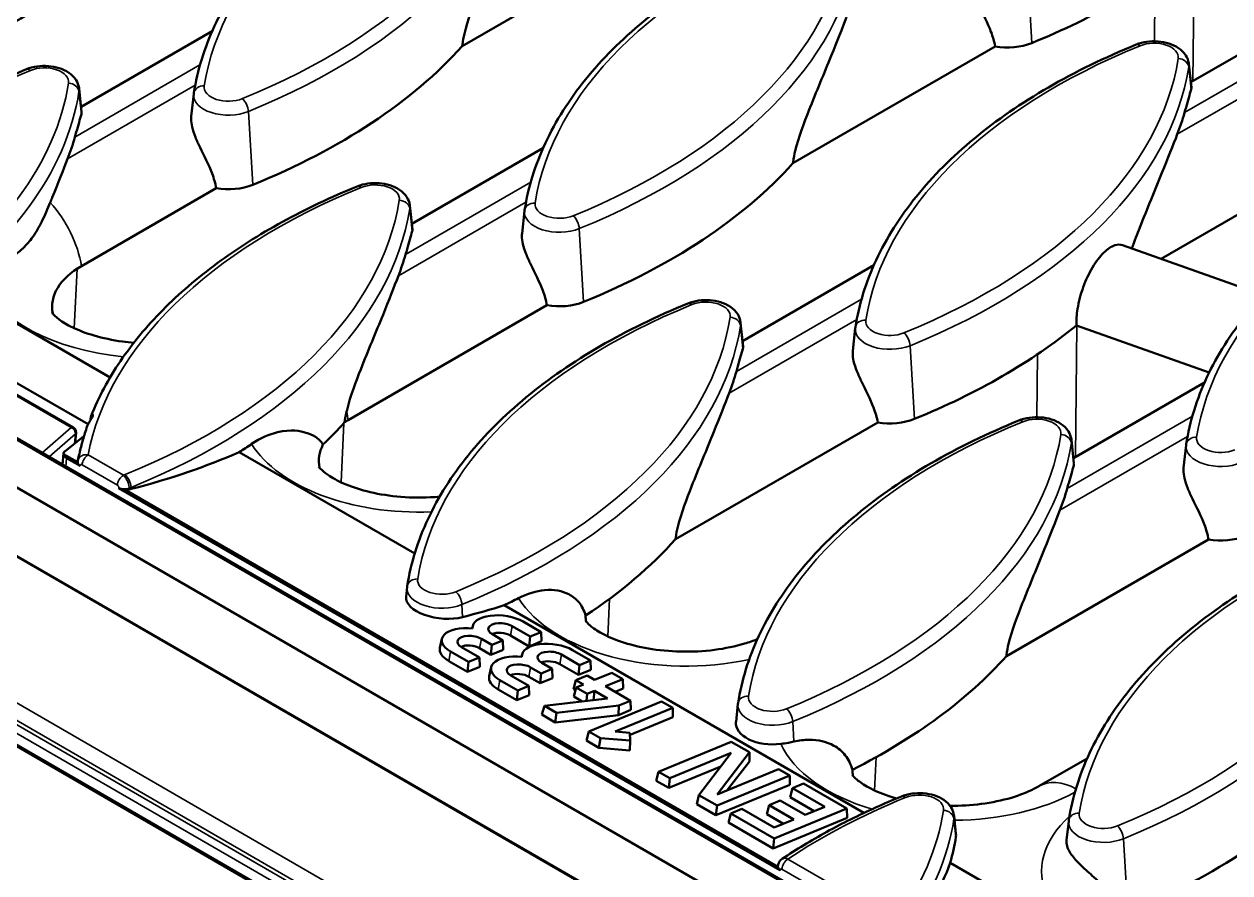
# Model space of a CAD drawing. Header units: millimetres. Extents: x 0 to 4362, y -130 to 2100.
# Drawn here: x 652.7 to 766.9, y 496.2 to 576.5 of the extents above; entities that cross this region are included whole.
import ezdxf

# ---------------------------------------------------------------- set-up
doc = ezdxf.new("R2010")
doc.units = ezdxf.units.MM
doc.header["$LTSCALE"] = 5
doc.layers.add('Sichtbar (ISO)', color=7, linetype='Continuous', lineweight=50)
doc.layers.add('Sichtbar schmal (ISO)', color=7, linetype='Continuous', lineweight=35)

msp = doc.modelspace()

# ---------------------------------------------------------------- linework, layer by layer
at = {"layer": 'Sichtbar (ISO)'}
for p, q in [((818.939, 440.997), (465.386, 645.121)), ((461.246, 642.851), (814.8, 438.727)), ((458.522, 619.93), (812.075, 415.805)), ((694.218, 574.458), (713.358, 585.508)), ((763.194, 571.043), (775.612, 578.212)), ((658.138, 568.71), (670.556, 575.879)), ((725.533, 563.377), (744.672, 574.427)), ((763.007, 572.782), (763.248, 570.531)), ((657.951, 570.449), (658.193, 568.198)), ((668.805, 569.944), (668.575, 567.799)), ((689.452, 557.629), (701.87, 564.798)), ((760.375, 554.333), (775.987, 563.346)), ((658.176, 553.649), (670.931, 561.013)), ((689.266, 559.368), (689.507, 557.117)), ((700.12, 558.863), (699.889, 556.718)), ((770.054, 550.908), (756.728, 555.623)), ((720.767, 546.548), (733.185, 553.717)), ((635.499, 552.13), (658.804, 538.675)), ((657.417, 538.369), (635.393, 551.084)), ((660.886, 543.103), (647.175, 551.019)), ((683.429, 539.069), (702.246, 549.932)), ((720.58, 548.287), (720.822, 546.036)), ((764.941, 543.582), (752.364, 548.033)), ((731.434, 547.782), (731.204, 545.637)), ((752.082, 535.467), (764.5, 542.636)), ((714.421, 527.801), (733.561, 538.851)), ((657.582, 536.881), (657.665, 537.895)), ((658.415, 537.538), (656.61, 536.114)), ((751.895, 537.206), (752.137, 534.955)), ((762.749, 536.701), (762.519, 534.556)), ((656.481, 535.901), (656.396, 534.841)), ((657.822, 535.074), (656.482, 535.847)), ((656.773, 535.475), (658.056, 534.735)), ((689.727, 526.451), (673.107, 536.047)), ((657.823, 535.087), (657.831, 535.16)), ((661.717, 532.621), (724.337, 496.467)), ((724.103, 496.807), (662.305, 532.486)), ((745.736, 516.72), (764.875, 527.77)), ((689.008, 523.287), (688.907, 522.349)), ((732.255, 501.898), (698.209, 521.554)), ((695.215, 519.576), (695.17, 519.367)), ((700.657, 518.585), (698.951, 519.57)), ((699.995, 520.001), (701.701, 519.016)), ((692.299, 518.373), (692.112, 517.519)), ((697.033, 517.791), (696.034, 518.367)), ((697.078, 518.798), (698.077, 518.221)), ((700.557, 517.658), (698.79, 518.679)), ((700.557, 517.658), (700.657, 518.585)), ((701.701, 519.016), (700.657, 518.585)), ((701.724, 518.139), (701.701, 519.016)), ((694.823, 516.179), (693.118, 517.164)), ((694.162, 517.595), (695.868, 516.61)), ((696.934, 516.864), (695.873, 517.476)), ((696.934, 516.864), (697.033, 517.791)), ((698.1, 517.345), (696.934, 516.864)), ((698.077, 518.221), (697.033, 517.791)), ((698.1, 517.345), (698.077, 518.221)), ((701.724, 518.139), (700.557, 517.658)), ((704.662, 517.306), (706.368, 516.321)), ((694.724, 515.252), (692.956, 516.273)), ((694.724, 515.252), (694.823, 516.179)), ((695.868, 516.61), (694.823, 516.179)), ((695.891, 515.734), (695.868, 516.61)), ((699.882, 516.881), (699.837, 516.673)), ((701.745, 516.103), (702.744, 515.527)), ((705.224, 514.964), (703.457, 515.984)), ((705.324, 515.891), (703.618, 516.876)), ((706.368, 516.321), (705.324, 515.891)), ((706.391, 515.445), (706.368, 516.321)), ((695.891, 515.734), (694.724, 515.252)), ((696.966, 515.678), (696.779, 514.825)), ((698.829, 514.901), (700.535, 513.916)), ((701.7, 515.096), (700.701, 515.673)), ((701.601, 514.169), (701.7, 515.096)), ((702.744, 515.527), (701.7, 515.096)), ((702.767, 514.65), (702.744, 515.527)), ((704.993, 514.465), (706.037, 514.896)), ((705.224, 514.964), (705.324, 515.891)), ((706.391, 515.445), (705.224, 514.964)), ((706.037, 514.896), (706.744, 514.488)), ((706.744, 514.488), (708.377, 515.161)), ((708.377, 515.161), (709.432, 514.552)), ((699.49, 513.485), (697.784, 514.47)), ((700.535, 513.916), (699.49, 513.485)), ((700.558, 513.039), (700.535, 513.916)), ((701.601, 514.169), (700.54, 514.781)), ((702.767, 514.65), (701.601, 514.169)), ((704.77, 513.61), (704.993, 514.465)), ((704.777, 512.913), (705, 513.768)), ((705.7, 514.057), (704.993, 514.465)), ((705, 513.768), (705.7, 514.057)), ((706.055, 513.159), (705, 513.768)), ((709.432, 514.552), (707.799, 513.879)), ((707.799, 513.879), (710.156, 512.518)), ((709.455, 513.676), (708.694, 513.362)), ((709.455, 513.676), (709.432, 514.552)), ((699.391, 512.558), (697.623, 513.579)), ((699.391, 512.558), (699.49, 513.485)), ((700.558, 513.039), (699.391, 512.558)), ((702.002, 512.035), (707.988, 512.736)), ((704.934, 513.515), (704.77, 513.61)), ((705.573, 512.453), (704.777, 512.913)), ((705.984, 512.501), (706.055, 513.159)), ((706.755, 513.448), (706.055, 513.159)), ((706.662, 512.581), (706.755, 513.448)), ((707.988, 512.736), (706.755, 513.448)), ((701.748, 511.197), (702.002, 512.035)), ((703.147, 511.374), (702.002, 512.035)), ((709.063, 512.067), (703.147, 511.374)), ((706.214, 509.603), (713.091, 512.44)), ((714.146, 511.831), (708.709, 509.588)), ((709.012, 511.16), (709.063, 512.067)), ((710.179, 511.641), (709.012, 511.16)), ((710.156, 512.518), (709.063, 512.067)), ((710.179, 511.641), (710.156, 512.518)), ((713.091, 512.44), (714.146, 511.831)), ((714.169, 510.954), (714.146, 511.831)), ((720.323, 512.206), (720.141, 510.509)), ((703.027, 510.459), (701.748, 511.197)), ((703.027, 510.459), (703.147, 511.374)), ((709.012, 511.16), (703.027, 510.459)), ((714.169, 510.954), (710.108, 509.279)), ((705.991, 508.748), (706.214, 509.603)), ((707.305, 508.973), (706.214, 509.603)), ((708.709, 509.588), (710.106, 509.47)), ((710.106, 509.47), (710.113, 508.735)), ((707.169, 508.067), (705.991, 508.748)), ((707.169, 508.067), (707.305, 508.973)), ((710.101, 507.818), (707.169, 508.067)), ((710.113, 508.735), (707.305, 508.973)), ((710.101, 507.818), (710.113, 508.735)), ((712.813, 505.793), (719.691, 508.629)), ((719.691, 508.629), (721.405, 507.639)), ((719.681, 507.581), (713.868, 505.184)), ((716.632, 503.588), (719.681, 507.581)), ((721.405, 507.639), (718.357, 503.647)), ((721.406, 506.776), (721.405, 507.639)), ((748.818, 504.422), (753.388, 507.06)), ((712.59, 504.937), (712.813, 505.793)), ((713.868, 505.184), (712.813, 505.793)), ((718.694, 506.288), (713.769, 504.257)), ((718.357, 503.647), (724.169, 506.044)), ((721.406, 506.776), (719.32, 504.044)), ((724.169, 506.044), (725.224, 505.435)), ((713.769, 504.257), (712.59, 504.937)), ((713.769, 504.257), (713.868, 505.184)), ((725.247, 504.558), (718.247, 501.671)), ((725.224, 505.435), (718.347, 502.598)), ((725.247, 504.558), (725.224, 505.435)), ((725.482, 504.252), (726.526, 504.683)), ((726.526, 504.683), (730.645, 502.305)), ((716.432, 502.719), (716.632, 503.588)), ((718.347, 502.598), (716.632, 503.588)), ((725.259, 503.397), (725.482, 504.252)), ((727.552, 502.073), (725.259, 503.397)), ((728.546, 502.483), (725.482, 504.252)), ((718.247, 501.671), (716.432, 502.719)), ((718.247, 501.671), (718.347, 502.598)), ((719.649, 501.847), (720.693, 502.277)), ((720.693, 502.277), (723.757, 500.508)), ((723.049, 501.786), (723.273, 502.641)), ((723.273, 502.641), (724.317, 503.072)), ((725.63, 501.28), (723.273, 502.641)), ((730.645, 502.305), (723.768, 499.469)), ((724.317, 503.072), (726.674, 501.711)), ((726.674, 501.711), (728.546, 502.483)), ((730.668, 501.428), (730.645, 502.305)), ((719.426, 500.991), (719.649, 501.847)), ((723.768, 499.469), (719.649, 501.847)), ((724.635, 500.87), (723.049, 501.786)), ((730.668, 501.428), (723.668, 498.542)), ((723.757, 500.508), (725.63, 501.28)), ((740.783, 501.63), (740.966, 499.933)), ((751.638, 501.125), (751.443, 499.316)), ((723.668, 498.542), (719.426, 500.991)), ((723.668, 498.542), (723.768, 499.469)), ((724.104, 496.823), (724.113, 496.902)), ((757.314, 487.43), (740.428, 497.179))]:
    msp.add_line(p, q, dxfattribs=at)
msp.add_arc((657.167, 537.936), 0.5, 355.30307, 60, dxfattribs=at)
for centre, major_axis, ratio, start_param, end_param in [((606.452, 602.413), (-63.568, 0), 0.5773503, 2.1848933, 2.6638716), ((711.508, 604.746), (-63.568, 0), 0.5773503, 2.1848933, 2.5278613), ((637.767, 591.332), (-63.568, 0), 0.5773503, 2.1848933, 2.6638716), ((745.832, 576.637), (-4, 0), 0.5773503, 1.2765781, 2.1848933), ((700.396, 574.069), (63.043, 0), 0.5773503, 6.0631154, 6.1203042), ((595.34, 571.736), (63.043, 0), 0.5773503, 6.0631154, 6.1203042), ((669.081, 580.251), (-63.568, 0), 0.5773503, 2.1848933, 2.6638716), ((672.091, 563.224), (-4, 0), 0.5773503, 1.2765781, 2.1848933), ((664.893, 549.771), (-9.5, 0), 0.5773503, 5.4977871, 6.3961094), ((626.655, 560.655), (63.043, 0), 0.5773503, 6.0631154, 6.1203042), ((703.406, 552.143), (-4, 0), 0.5773503, 1.2765781, 2.1848933), ((700.396, 569.17), (-63.568, 0), 0.5773503, 2.1848933, 2.5278613), ((657.97, 549.574), (63.043, 0), 0.5773503, 6.0631154, 6.1203042), ((626.655, 555.756), (-63.568, 0), 0.5773503, 2.5974605, 2.6631925), ((690.147, 535.19), (9.5, 0), 0.5773503, 2.3561945, 2.4086355), ((734.721, 541.062), (-4, 0), 0.5773503, 1.2765781, 2.1848933), ((626.655, 560.655), (-63.043, 0), 0.5773503, 2.3991649, 2.4272376), ((690.147, 535.19), (-9.5, 0), 0.5773503, 5.9936101, 6.3961094), ((657.476, 535.796), (-0.994, 0.113), 0.4918429, 5.8228031, 6.4074816), ((657.483, 535.883), (-1.002, 0), 0.5761372, 0.0615695, 0.7837856), ((627.212, 561.2), (62.927, -6.85), 0.4904698, 5.3674877, 5.5815714), ((658.763, 535.058), (-0.908, 0.239), 0.9943353, 0.0659704, 0.1505283), ((661.009, 534.059), (-3.31, 0.36), 0.4904698, 2.1587136, 2.225895), ((689.285, 538.493), (63.043, 0), 0.5773503, 6.0631154, 6.1203042), ((657.97, 544.675), (-63.568, 0), 0.5773503, 2.4249483, 2.6638716), ((766.035, 529.981), (-4, 0), 0.5773503, 1.2765781, 2.1848933), ((692.324, 521.979), (-3.417, 0.372), 0.4904698, 0.0007302, 2.225895), ((657.97, 549.574), (-63.043, 0), 0.5773503, 2.263056, 2.2909833), ((658.528, 549.12), (63.034, -6.862), 0.4904698, 5.3674877, 5.4455157), ((698.015, 519.184), (-2.811, 0.325), 0.4898979, 3.9885497, 6.3870414), ((715.401, 520.61), (-9.5, 0), 0.5773503, 0.0077871, 0.1129241), ((695.098, 517.981), (-2.811, 0.325), 0.4898979, 4.7316507, 7.1301424), ((698.015, 519.184), (-1.329, 0.153), 0.4898979, 3.9885497, 7.1301424), ((695.098, 517.981), (-1.329, 0.153), 0.4898979, 3.9885497, 7.1301424), ((697.915, 518.318), (-1.242, 0.143), 0.4898979, 3.9885497, 5.5611409), ((694.998, 517.115), (-2.897, 0.335), 0.4898979, 6.2340011, 7.1301424), ((694.998, 517.115), (-1.242, 0.143), 0.4898979, 3.9885497, 5.5611409), ((702.682, 516.489), (-2.811, 0.325), 0.4898979, 3.9885497, 6.3870414), ((702.682, 516.489), (-1.329, 0.153), 0.4898979, 3.9885497, 7.1301424), ((699.765, 515.287), (-2.811, 0.325), 0.4898979, 4.7316507, 7.1301424), ((699.765, 515.287), (-1.329, 0.153), 0.4898979, 3.9885497, 7.1301424), ((702.582, 515.623), (-1.242, 0.143), 0.4898979, 3.9885497, 5.5611409), ((689.285, 533.594), (-63.568, 0), 0.5773503, 2.2898474, 2.6638716), ((699.665, 514.421), (-2.897, 0.335), 0.4898979, 6.2340011, 7.1301424), ((699.665, 514.421), (-1.242, 0.143), 0.4898979, 3.9885497, 5.5611409), ((723.609, 510.385), (-3.475, 0), 0.5773503, 6.221282, 8.0755879), ((740.655, 506.03), (-9.5, 0), 0.5773503, 0.0093114, 0.1129241), ((720.599, 522.513), (-63.568, 0), 0.5773503, 2.1848933, 2.6638716), ((678.173, 502.917), (63.043, 0), 0.5773503, 6.1248903, 6.1926871), ((737.497, 499.809), (3.475, 0), 0.5773503, 6.1926871, 6.3450887), ((678.726, 507.46), (62.499, -6.804), 0.4904698, 5.9283179, 6.1680368)]:
    msp.add_ellipse(centre, major_axis=major_axis, ratio=ratio, start_param=start_param, end_param=end_param, dxfattribs=at)
for points, knots in [([(668.816, 570.031), (669.155, 572.182), (669.816, 574.311), (671.753, 578.453), (673.029, 580.466), (676.145, 584.318), (677.986, 586.158), (682.173, 589.615), (684.52, 591.233), (689.649, 594.206), (692.432, 595.561), (695.391, 596.765)], [5.58828531, 5.58828531, 5.58828531, 5.58828531, 5.76152555, 5.76152555, 5.9347658, 5.9347658, 6.10800604, 6.10800604, 6.28124629, 6.28124629, 6.45448653, 6.45448653, 6.45448653, 6.45448653]), ([(699.29, 588.285), (698.886, 587.244), (698.393, 585.988), (697.18, 582.998), (696.431, 581.227), (695.287, 578.325), (694.745, 576.926), (694.349, 575.299), (694.276, 574.94), (694.228, 574.548), (694.223, 574.503), (694.218, 574.458)], [5.0571531, 5.0571531, 5.0571531, 5.0571531, 5.5983494, 5.5983494, 6.239433, 6.239433, 6.6427143, 6.6427143, 6.7428645, 6.7428645, 6.7559465, 6.7559465, 6.7559465, 6.7559465]), ([(700.131, 558.95), (700.469, 561.101), (701.131, 563.23), (703.068, 567.372), (704.343, 569.385), (707.46, 573.237), (709.301, 575.077), (713.488, 578.534), (715.835, 580.152), (720.964, 583.125), (723.746, 584.48), (726.706, 585.684)], [5.58828531, 5.58828531, 5.58828531, 5.58828531, 5.76152555, 5.76152555, 5.9347658, 5.9347658, 6.10800604, 6.10800604, 6.28124629, 6.28124629, 6.45448653, 6.45448653, 6.45448653, 6.45448653]), ([(744.672, 574.427), (744.595, 574.886), (744.458, 575.355), (743.967, 576.653), (743.527, 577.486), (742.992, 578.596), (742.835, 578.934), (742.568, 579.601), (742.459, 579.931), (742.333, 580.484), (742.297, 580.757), (742.305, 581.081), (742.309, 581.148), (742.316, 581.213)], [2.82851537, 2.82851537, 2.82851537, 2.82851537, 2.9796104, 2.9796104, 3.24690309, 3.24690309, 3.34987153, 3.34987153, 3.45283997, 3.45283997, 3.54324006, 3.54324006, 3.56691242, 3.56691242, 3.56691242, 3.56691242]), ([(730.604, 577.204), (730.201, 576.163), (729.708, 574.907), (728.495, 571.917), (727.746, 570.146), (726.601, 567.244), (726.059, 565.845), (725.664, 564.218), (725.591, 563.859), (725.542, 563.467), (725.537, 563.422), (725.533, 563.377)], [5.0571531, 5.0571531, 5.0571531, 5.0571531, 5.5983494, 5.5983494, 6.239433, 6.239433, 6.6427143, 6.6427143, 6.7428645, 6.7428645, 6.7559465, 6.7559465, 6.7559465, 6.7559465]), ([(731.446, 547.869), (731.784, 550.02), (732.445, 552.149), (734.383, 556.291), (735.658, 558.304), (738.774, 562.156), (740.615, 563.996), (744.803, 567.453), (747.15, 569.071), (752.279, 572.044), (755.061, 573.399), (758.02, 574.603)], [5.58828531, 5.58828531, 5.58828531, 5.58828531, 5.76152555, 5.76152555, 5.9347658, 5.9347658, 6.10800604, 6.10800604, 6.28124629, 6.28124629, 6.45448653, 6.45448653, 6.45448653, 6.45448653]), ([(758.02, 574.603), (758.34, 574.733), (758.681, 574.821), (759.381, 574.92), (759.738, 574.932), (760.44, 574.879), (760.786, 574.816), (761.445, 574.61), (761.759, 574.466), (762.307, 574.091), (762.547, 573.863), (762.863, 573.358), (762.963, 573.106), (763.002, 572.82), (763.005, 572.801), (763.007, 572.782)], [0.1713012, 0.1713012, 0.1713012, 0.1713012, 0.5447081, 0.5447081, 0.9139605, 0.9139605, 1.2818418, 1.2818418, 1.6552499, 1.6552499, 2.0093361, 2.0093361, 2.2758247, 2.2758247, 2.2942911, 2.2942911, 2.2942911, 2.2942911]), ([(630.987, 556.356), (631.906, 557.642), (632.948, 558.894), (635.263, 561.315), (636.537, 562.485), (639.298, 564.73), (640.785, 565.805), (643.955, 567.848), (645.638, 568.816), (649.177, 570.634), (651.033, 571.484), (652.965, 572.27)], [5.88909107, 5.88909107, 5.88909107, 5.88909107, 6.00217016, 6.00217016, 6.11524925, 6.11524925, 6.22832834, 6.22832834, 6.34140744, 6.34140744, 6.45448653, 6.45448653, 6.45448653, 6.45448653]), ([(652.965, 572.27), (653.284, 572.4), (653.626, 572.488), (654.325, 572.588), (654.682, 572.599), (655.384, 572.547), (655.73, 572.483), (656.389, 572.277), (656.703, 572.134), (657.251, 571.758), (657.492, 571.53), (657.808, 571.025), (657.907, 570.773), (657.947, 570.487), (657.949, 570.468), (657.951, 570.449)], [0.1713012, 0.1713012, 0.1713012, 0.1713012, 0.5447081, 0.5447081, 0.9139605, 0.9139605, 1.2818418, 1.2818418, 1.6552499, 1.6552499, 2.0093361, 2.0093361, 2.2758247, 2.2758247, 2.2942911, 2.2942911, 2.2942911, 2.2942911]), ([(668.805, 569.944), (668.806, 569.95), (668.806, 569.956), (668.808, 569.967), (668.808, 569.973), (668.81, 569.985), (668.811, 569.99), (668.812, 570.002), (668.813, 570.008), (668.815, 570.019), (668.816, 570.025), (668.816, 570.031)], [5.559690499, 5.559690499, 5.559690499, 5.559690499, 5.565409461, 5.565409461, 5.571128423, 5.571128423, 5.576847385, 5.576847385, 5.582566347, 5.582566347, 5.588285309, 5.588285309, 5.588285309, 5.588285309]), ([(763.227, 570.348), (763.09, 569.89), (762.925, 569.296), (762.701, 568.504), (762.654, 568.338), (762.605, 568.166)], [1.09829535, 1.09829535, 1.09829535, 1.09829535, 1.45268918, 1.45268918, 1.54121651, 1.54121651, 1.54121651, 1.54121651]), ([(763.248, 570.531), (763.25, 570.512), (763.251, 570.492), (763.248, 570.432), (763.24, 570.391), (763.227, 570.348)], [3.52470314, 3.52470314, 3.52470314, 3.52470314, 3.543240058, 3.543240058, 3.576592277, 3.576592277, 3.576592277, 3.576592277]), ([(658.171, 568.015), (658.034, 567.558), (657.869, 566.963), (657.645, 566.171), (657.598, 566.006), (657.549, 565.833)], [1.09829535, 1.09829535, 1.09829535, 1.09829535, 1.45268918, 1.45268918, 1.54121651, 1.54121651, 1.54121651, 1.54121651]), ([(658.192, 568.198), (658.195, 568.179), (658.195, 568.159), (658.192, 568.099), (658.184, 568.058), (658.171, 568.015)], [3.52470314, 3.52470314, 3.52470314, 3.52470314, 3.543240058, 3.543240058, 3.576592277, 3.576592277, 3.576592277, 3.576592277]), ([(670.931, 561.013), (670.854, 561.473), (670.717, 561.941), (670.226, 563.239), (669.786, 564.072), (669.251, 565.183), (669.094, 565.521), (668.827, 566.187), (668.718, 566.517), (668.592, 567.07), (668.556, 567.343), (668.563, 567.668), (668.568, 567.734), (668.575, 567.799)], [2.82851537, 2.82851537, 2.82851537, 2.82851537, 2.9796104, 2.9796104, 3.24690309, 3.24690309, 3.34987153, 3.34987153, 3.45283997, 3.45283997, 3.54324006, 3.54324006, 3.56691242, 3.56691242, 3.56691242, 3.56691242]), ([(761.919, 566.123), (761.516, 565.082), (761.022, 563.826), (759.809, 560.835), (759.061, 559.065), (758.122, 556.686), (757.861, 556.008), (757.618, 555.308)], [5.0571531, 5.0571531, 5.0571531, 5.0571531, 5.5983494, 5.5983494, 6.239433, 6.239433, 6.4545461, 6.4545461, 6.4545461, 6.4545461]), ([(656.863, 563.79), (656.46, 562.749), (655.967, 561.493), (655.351, 559.975), (655.29, 559.824), (655.228, 559.673)], [5.05715306, 5.05715306, 5.05715306, 5.05715306, 5.59834942, 5.59834942, 5.65736038, 5.65736038, 5.65736038, 5.65736038]), ([(762.761, 536.788), (763.099, 538.939), (763.76, 541.068), (765.697, 545.21), (766.973, 547.223), (770.089, 551.075), (771.93, 552.914), (776.118, 556.372), (778.464, 557.99), (783.593, 560.963), (786.376, 562.318), (789.335, 563.522)], [5.58828531, 5.58828531, 5.58828531, 5.58828531, 5.76152555, 5.76152555, 5.9347658, 5.9347658, 6.10800604, 6.10800604, 6.28124629, 6.28124629, 6.45448653, 6.45448653, 6.45448653, 6.45448653]), ([(659.095, 539.474), (659.8, 541.238), (660.727, 542.967), (662.994, 546.314), (664.335, 547.934), (667.4, 551.033), (669.123, 552.513), (672.914, 555.305), (674.982, 556.618), (679.417, 559.053), (681.786, 560.174), (684.279, 561.189)], [5.7245762, 5.7245762, 5.7245762, 5.7245762, 5.87055827, 5.87055827, 6.01654033, 6.01654033, 6.1625224, 6.1625224, 6.30850446, 6.30850446, 6.45448653, 6.45448653, 6.45448653, 6.45448653]), ([(684.279, 561.189), (684.598, 561.319), (684.94, 561.407), (685.639, 561.507), (685.996, 561.518), (686.699, 561.465), (687.044, 561.402), (687.704, 561.196), (688.018, 561.053), (688.566, 560.677), (688.806, 560.449), (689.122, 559.944), (689.221, 559.692), (689.261, 559.406), (689.264, 559.387), (689.266, 559.368)], [0.1713012, 0.1713012, 0.1713012, 0.1713012, 0.5447081, 0.5447081, 0.9139605, 0.9139605, 1.2818418, 1.2818418, 1.6552499, 1.6552499, 2.0093361, 2.0093361, 2.2758247, 2.2758247, 2.2942911, 2.2942911, 2.2942911, 2.2942911]), ([(655.228, 559.673), (654.977, 559.058), (654.714, 558.446), (654.161, 557.336), (653.883, 556.85), (653.278, 555.991), (652.978, 555.649), (652.192, 554.907), (651.707, 554.564), (650.168, 553.516), (649.366, 552.958), (648.578, 552.241)], [-1.1602232, -1.1602232, -1.1602232, -1.1602232, -0.9844559, -0.9844559, -0.8195174, -0.8195174, -0.6621821, -0.6621821, -0.4412502, -0.4412502, 0, 0, 0, 0]), ([(700.12, 558.863), (700.12, 558.869), (700.121, 558.875), (700.122, 558.886), (700.123, 558.892), (700.125, 558.904), (700.125, 558.909), (700.127, 558.921), (700.128, 558.927), (700.129, 558.938), (700.13, 558.944), (700.131, 558.95)], [5.559690499, 5.559690499, 5.559690499, 5.559690499, 5.565409461, 5.565409461, 5.571128423, 5.571128423, 5.576847385, 5.576847385, 5.582566347, 5.582566347, 5.588285309, 5.588285309, 5.588285309, 5.588285309]), ([(689.507, 557.117), (689.509, 557.098), (689.51, 557.078), (689.507, 557.018), (689.499, 556.977), (689.486, 556.934)], [3.52470314, 3.52470314, 3.52470314, 3.52470314, 3.543240058, 3.543240058, 3.576592277, 3.576592277, 3.576592277, 3.576592277]), ([(689.486, 556.934), (689.349, 556.476), (689.184, 555.882), (688.96, 555.09), (688.913, 554.925), (688.864, 554.752)], [1.09829535, 1.09829535, 1.09829535, 1.09829535, 1.45268918, 1.45268918, 1.54121651, 1.54121651, 1.54121651, 1.54121651]), ([(702.246, 549.932), (702.168, 550.391), (702.031, 550.86), (701.541, 552.158), (701.101, 552.991), (700.566, 554.102), (700.409, 554.44), (700.141, 555.106), (700.032, 555.436), (699.907, 555.989), (699.871, 556.262), (699.878, 556.587), (699.882, 556.653), (699.889, 556.718)], [2.82851537, 2.82851537, 2.82851537, 2.82851537, 2.9796104, 2.9796104, 3.24690309, 3.24690309, 3.34987153, 3.34987153, 3.45283997, 3.45283997, 3.54324006, 3.54324006, 3.56691242, 3.56691242, 3.56691242, 3.56691242]), ([(752.364, 548.033), (752.352, 548.514), (752.388, 549.048), (752.585, 550.293), (752.779, 551.013), (753.248, 552.299), (753.554, 552.951), (754.229, 554.081), (754.598, 554.56), (755.29, 555.248), (755.659, 555.503), (756.264, 555.699), (756.511, 555.698), (756.728, 555.622)], [0.0465019, 0.0465019, 0.0465019, 0.0465019, 0.2065634, 0.2065634, 0.4131269, 0.4131269, 0.619287, 0.619287, 0.825447, 0.825447, 1.0316859, 1.0316859, 1.1904579, 1.1904579, 1.1904579, 1.1904579]), ([(688.178, 552.709), (687.775, 551.668), (687.281, 550.412), (686.068, 547.422), (685.32, 545.651), (684.175, 542.749), (683.633, 541.351), (683.301, 539.983), (683.285, 539.918), (683.27, 539.852)], [5.0571531, 5.0571531, 5.0571531, 5.0571531, 5.5983494, 5.5983494, 6.239433, 6.239433, 6.6427143, 6.6427143, 6.6624845, 6.6624845, 6.6624845, 6.6624845]), ([(715.594, 550.108), (715.913, 550.238), (716.255, 550.326), (716.954, 550.426), (717.311, 550.437), (718.014, 550.384), (718.359, 550.321), (719.019, 550.115), (719.332, 549.972), (719.881, 549.596), (720.121, 549.368), (720.437, 548.863), (720.536, 548.611), (720.576, 548.325), (720.578, 548.306), (720.58, 548.287)], [0.1713012, 0.1713012, 0.1713012, 0.1713012, 0.5447081, 0.5447081, 0.9139605, 0.9139605, 1.2818418, 1.2818418, 1.6552499, 1.6552499, 2.0093361, 2.0093361, 2.2758247, 2.2758247, 2.2942911, 2.2942911, 2.2942911, 2.2942911]), ([(655.404, 549.221), (655.404, 549.221), (655.42, 549.194), (655.544, 549.042), (655.738, 548.838), (656.379, 548.363), (656.811, 548.096), (657.915, 547.563), (658.601, 547.297), (660.195, 546.829), (661.116, 546.633), (662.429, 546.457), (662.781, 546.419), (663.136, 546.39)], [1.1175755, 1.1175755, 1.1175755, 1.1175755, 1.2232271, 1.2232271, 1.4469834, 1.4469834, 1.6598101, 1.6598101, 1.8859181, 1.8859181, 2.1283826, 2.1283826, 2.2150396, 2.2150396, 2.2150396, 2.2150396]), ([(689.019, 523.374), (689.358, 525.525), (690.019, 527.654), (691.956, 531.796), (693.232, 533.809), (696.348, 537.661), (698.189, 539.501), (702.376, 542.958), (704.723, 544.576), (709.852, 547.549), (712.635, 548.904), (715.594, 550.108)], [5.58828531, 5.58828531, 5.58828531, 5.58828531, 5.76152555, 5.76152555, 5.9347658, 5.9347658, 6.10800604, 6.10800604, 6.28124629, 6.28124629, 6.45448653, 6.45448653, 6.45448653, 6.45448653]), ([(731.434, 547.782), (731.435, 547.788), (731.436, 547.794), (731.437, 547.805), (731.438, 547.811), (731.439, 547.823), (731.44, 547.828), (731.442, 547.84), (731.442, 547.846), (731.444, 547.857), (731.445, 547.863), (731.446, 547.869)], [5.559690499, 5.559690499, 5.559690499, 5.559690499, 5.565409461, 5.565409461, 5.571128423, 5.571128423, 5.576847385, 5.576847385, 5.582566347, 5.582566347, 5.588285309, 5.588285309, 5.588285309, 5.588285309]), ([(720.801, 545.853), (720.663, 545.395), (720.498, 544.801), (720.274, 544.009), (720.228, 543.844), (720.179, 543.671)], [1.09829535, 1.09829535, 1.09829535, 1.09829535, 1.45268918, 1.45268918, 1.54121651, 1.54121651, 1.54121651, 1.54121651]), ([(720.822, 546.036), (720.824, 546.017), (720.825, 545.997), (720.821, 545.937), (720.814, 545.896), (720.801, 545.853)], [3.52470314, 3.52470314, 3.52470314, 3.52470314, 3.543240058, 3.543240058, 3.576592277, 3.576592277, 3.576592277, 3.576592277]), ([(733.561, 538.851), (733.483, 539.31), (733.346, 539.779), (732.855, 541.077), (732.416, 541.91), (731.881, 543.021), (731.724, 543.359), (731.456, 544.025), (731.347, 544.355), (731.221, 544.908), (731.186, 545.181), (731.193, 545.506), (731.197, 545.572), (731.204, 545.637)], [2.82851537, 2.82851537, 2.82851537, 2.82851537, 2.9796104, 2.9796104, 3.24690309, 3.24690309, 3.34987153, 3.34987153, 3.45283997, 3.45283997, 3.54324006, 3.54324006, 3.56691242, 3.56691242, 3.56691242, 3.56691242]), ([(719.493, 541.628), (719.089, 540.587), (718.596, 539.331), (717.383, 536.341), (716.634, 534.57), (715.49, 531.668), (714.948, 530.27), (714.552, 528.642), (714.479, 528.283), (714.431, 527.891), (714.426, 527.846), (714.421, 527.801)], [5.0571531, 5.0571531, 5.0571531, 5.0571531, 5.5983494, 5.5983494, 6.239433, 6.239433, 6.6427143, 6.6427143, 6.7428645, 6.7428645, 6.7559465, 6.7559465, 6.7559465, 6.7559465]), ([(659.13, 539.227), (659.054, 539.116), (658.981, 539.001), (658.845, 538.764), (658.772, 538.62), (658.725, 538.486)], [1.437288889, 1.437288889, 1.437288889, 1.437288889, 1.482456262, 1.482456262, 1.524720329, 1.524720329, 1.524720329, 1.524720329]), ([(659.13, 539.227), (659.172, 539.288), (659.206, 539.345), (659.254, 539.45), (659.266, 539.497), (659.265, 539.567), (659.253, 539.59), (659.215, 539.607), (659.189, 539.601), (659.135, 539.554), (659.108, 539.512), (659.074, 539.417), (659.064, 539.369), (659.058, 539.317)], [-0.15784707, -0.15784707, -0.15784707, -0.15784707, -0.13228046, -0.13228046, -0.10522407, -0.10522407, -0.0800695, -0.0800695, -0.05484178, -0.05484178, -0.0283495, -0.0283495, -0.00874675, -0.00874675, -0.00874675, -0.00874675]), ([(720.334, 512.293), (720.672, 514.444), (721.334, 516.573), (723.271, 520.715), (724.546, 522.728), (727.663, 526.58), (729.504, 528.42), (733.691, 531.877), (736.038, 533.495), (741.167, 536.468), (743.949, 537.823), (746.909, 539.027)], [5.58828531, 5.58828531, 5.58828531, 5.58828531, 5.76152555, 5.76152555, 5.9347658, 5.9347658, 6.10800604, 6.10800604, 6.28124629, 6.28124629, 6.45448653, 6.45448653, 6.45448653, 6.45448653]), ([(746.909, 539.027), (747.228, 539.157), (747.57, 539.245), (748.269, 539.344), (748.626, 539.356), (749.328, 539.303), (749.674, 539.24), (750.333, 539.034), (750.647, 538.891), (751.195, 538.515), (751.436, 538.287), (751.752, 537.782), (751.851, 537.53), (751.891, 537.244), (751.893, 537.225), (751.895, 537.206)], [0.1713012, 0.1713012, 0.1713012, 0.1713012, 0.5447081, 0.5447081, 0.9139605, 0.9139605, 1.2818418, 1.2818418, 1.6552499, 1.6552499, 2.0093361, 2.0093361, 2.2758247, 2.2758247, 2.2942911, 2.2942911, 2.2942911, 2.2942911]), ([(657.842, 535.238), (657.885, 535.456), (657.93, 535.674), (658.028, 536.109), (658.08, 536.327), (658.192, 536.76), (658.25, 536.977), (658.375, 537.41), (658.44, 537.625), (658.577, 538.056), (658.649, 538.271), (658.725, 538.486)], [5.609330816, 5.609330816, 5.609330816, 5.609330816, 5.626950587, 5.626950587, 5.644570358, 5.644570358, 5.662190128, 5.662190128, 5.679809899, 5.679809899, 5.69742967, 5.69742967, 5.69742967, 5.69742967]), ([(681.043, 536.757), (680.87, 537.083), (680.592, 537.312), (680.054, 537.649), (679.745, 537.782), (678.94, 538.029), (678.009, 538.227), (675.964, 537.735), (675.137, 537.376), (674.285, 536.809)], [-1.8212433, -1.8212433, -1.8212433, -1.8212433, -1.4295642, -1.4295642, -1.02674, -1.02674, -0.3899721, -0.3899721, 0, 0, 0, 0]), ([(762.749, 536.701), (762.75, 536.707), (762.75, 536.713), (762.752, 536.724), (762.753, 536.73), (762.754, 536.742), (762.755, 536.747), (762.756, 536.759), (762.757, 536.765), (762.759, 536.776), (762.76, 536.782), (762.761, 536.788)], [5.559690499, 5.559690499, 5.559690499, 5.559690499, 5.565409461, 5.565409461, 5.571128423, 5.571128423, 5.576847385, 5.576847385, 5.582566347, 5.582566347, 5.588285309, 5.588285309, 5.588285309, 5.588285309]), ([(658.056, 534.735), (657.982, 534.777), (657.923, 534.828), (657.857, 534.919), (657.839, 534.957), (657.823, 535.022), (657.821, 535.048), (657.822, 535.074)], [0, 0, 0, 0, 0.031340685, 0.031340685, 0.051598297, 0.051598297, 0.065192147, 0.065192147, 0.065192147, 0.065192147]), ([(680.658, 534.64), (680.658, 534.64), (680.696, 534.578), (680.93, 534.326), (681.178, 534.102), (681.918, 533.605), (682.406, 533.333), (683.624, 532.802), (684.367, 532.546), (686.063, 532.113), (687.027, 531.942), (689.068, 531.739), (690.148, 531.712), (691.503, 531.779), (691.796, 531.799), (692.086, 531.826)], [1.1175755, 1.1175755, 1.1175755, 1.1175755, 1.2786106, 1.2786106, 1.494872, 1.494872, 1.7097845, 1.7097845, 1.9397165, 1.9397165, 2.185422, 2.185422, 2.4411578, 2.4411578, 2.5121624, 2.5121624, 2.5121624, 2.5121624]), ([(752.116, 534.772), (751.978, 534.314), (751.813, 533.72), (751.589, 532.928), (751.542, 532.763), (751.493, 532.59)], [1.09829535, 1.09829535, 1.09829535, 1.09829535, 1.45268918, 1.45268918, 1.54121651, 1.54121651, 1.54121651, 1.54121651]), ([(752.137, 534.955), (752.139, 534.936), (752.139, 534.916), (752.136, 534.856), (752.128, 534.815), (752.116, 534.772)], [3.52470314, 3.52470314, 3.52470314, 3.52470314, 3.543240058, 3.543240058, 3.576592277, 3.576592277, 3.576592277, 3.576592277]), ([(764.875, 527.77), (764.798, 528.229), (764.661, 528.698), (764.17, 529.996), (763.731, 530.829), (763.195, 531.939), (763.038, 532.278), (762.771, 532.944), (762.662, 533.274), (762.536, 533.827), (762.5, 534.1), (762.508, 534.425), (762.512, 534.491), (762.519, 534.556)], [2.82851537, 2.82851537, 2.82851537, 2.82851537, 2.9796104, 2.9796104, 3.24690309, 3.24690309, 3.34987153, 3.34987153, 3.45283997, 3.45283997, 3.54324006, 3.54324006, 3.56691242, 3.56691242, 3.56691242, 3.56691242]), ([(662.305, 532.486), (662.236, 532.485), (662.167, 532.489), (662.027, 532.508), (661.958, 532.523), (661.829, 532.565), (661.769, 532.591), (661.717, 532.621)], [0.041508097, 0.041508097, 0.041508097, 0.041508097, 0.062275336, 0.062275336, 0.084479847, 0.084479847, 0.106713337, 0.106713337, 0.106713337, 0.106713337]), ([(662.698, 532.508), (662.608, 532.489), (662.508, 532.48), (662.372, 532.482), (662.338, 532.483), (662.305, 532.486)], [0, 0, 0, 0, 0.03158766, 0.03158766, 0.041711444, 0.041711444, 0.041711444, 0.041711444]), ([(750.807, 530.547), (750.404, 529.506), (749.911, 528.25), (748.698, 525.26), (747.949, 523.489), (746.804, 520.587), (746.263, 519.189), (745.867, 517.561), (745.794, 517.202), (745.746, 516.81), (745.74, 516.765), (745.736, 516.72)], [5.0571531, 5.0571531, 5.0571531, 5.0571531, 5.5983494, 5.5983494, 6.239433, 6.239433, 6.6427143, 6.6427143, 6.7428645, 6.7428645, 6.7559465, 6.7559465, 6.7559465, 6.7559465]), ([(751.649, 501.212), (751.987, 503.363), (752.648, 505.492), (754.586, 509.634), (755.861, 511.647), (758.978, 515.499), (760.818, 517.339), (765.006, 520.796), (767.353, 522.414), (772.482, 525.387), (775.264, 526.742), (778.224, 527.946)], [5.58828531, 5.58828531, 5.58828531, 5.58828531, 5.76152555, 5.76152555, 5.9347658, 5.9347658, 6.10800604, 6.10800604, 6.28124629, 6.28124629, 6.45448653, 6.45448653, 6.45448653, 6.45448653]), ([(689.008, 523.287), (689.009, 523.293), (689.009, 523.299), (689.011, 523.31), (689.011, 523.316), (689.013, 523.328), (689.014, 523.334), (689.015, 523.345), (689.016, 523.351), (689.018, 523.362), (689.019, 523.368), (689.019, 523.374)], [5.559690499, 5.559690499, 5.559690499, 5.559690499, 5.565409461, 5.565409461, 5.571128423, 5.571128423, 5.576847385, 5.576847385, 5.582566347, 5.582566347, 5.588285309, 5.588285309, 5.588285309, 5.588285309]), ([(705.901, 520.567), (705.768, 521.064), (705.552, 521.473), (705.009, 522.139), (704.678, 522.396), (703.689, 522.91), (702.909, 523.058), (701.236, 522.897), (700.4, 522.645), (699.548, 522.214)], [-1.1757899, -1.1757899, -1.1757899, -1.1757899, -0.9527386, -0.9527386, -0.7281448, -0.7281448, -0.3397547, -0.3397547, 0, 0, 0, 0]), ([(705.912, 520.06), (705.912, 520.06), (705.913, 520.057), (705.942, 520.014), (706.072, 519.841), (706.611, 519.393), (706.981, 519.136), (707.961, 518.607), (708.582, 518.335), (710.056, 517.837), (710.922, 517.617), (712.822, 517.288), (713.863, 517.187), (715.987, 517.139), (717.069, 517.196), (719.12, 517.459), (720.089, 517.664), (721.383, 518.046), (721.787, 518.186), (722.159, 518.332)], [1.1175755, 1.1175755, 1.1175755, 1.1175755, 1.1513768, 1.1513768, 1.3931044, 1.3931044, 1.6048075, 1.6048075, 1.8267932, 1.8267932, 2.0653296, 2.0653296, 2.317185, 2.317185, 2.5748604, 2.5748604, 2.8292888, 2.8292888, 2.956188, 2.956188, 2.956188, 2.956188]), ([(720.323, 512.206), (720.323, 512.212), (720.324, 512.218), (720.325, 512.229), (720.326, 512.235), (720.328, 512.247), (720.328, 512.252), (720.33, 512.264), (720.331, 512.27), (720.332, 512.281), (720.333, 512.287), (720.334, 512.293)], [5.559690499, 5.559690499, 5.559690499, 5.559690499, 5.565409461, 5.565409461, 5.571128423, 5.571128423, 5.576847385, 5.576847385, 5.582566347, 5.582566347, 5.588285309, 5.588285309, 5.588285309, 5.588285309]), ([(725.617, 508.641), (725.457, 508.605), (725.286, 508.571), (724.873, 508.498), (724.627, 508.46), (724.373, 508.427)], [-0.13749433, -0.13749433, -0.13749433, -0.13749433, -0.0781715, -0.0781715, 0, 0, 0, 0]), ([(731.155, 505.979), (731.017, 506.51), (730.788, 506.964), (730.19, 507.725), (729.823, 508.029), (728.735, 508.636), (727.929, 508.821), (726.591, 508.81), (726.11, 508.752), (725.617, 508.641)], [-1.08731074, -1.08731074, -1.08731074, -1.08731074, -0.87788924, -0.87788924, -0.66845422, -0.66845422, -0.32485193, -0.32485193, -0.14289778, -0.14289778, -0.14289778, -0.14289778]), ([(731.166, 505.48), (731.166, 505.48), (731.167, 505.477), (731.196, 505.434), (731.325, 505.26), (731.865, 504.812), (732.235, 504.556), (733.215, 504.027), (733.836, 503.755), (734.803, 503.428), (735.072, 503.345), (735.35, 503.268)], [1.11757545, 1.11757545, 1.11757545, 1.11757545, 1.15137676, 1.15137676, 1.39310439, 1.39310439, 1.60480748, 1.60480748, 1.82679322, 1.82679322, 1.9070691, 1.9070691, 1.9070691, 1.9070691]), ([(724.505, 497.55), (725.174, 497.996), (725.86, 498.432), (727.269, 499.283), (727.99, 499.699), (729.467, 500.509), (730.222, 500.903), (731.763, 501.67), (732.549, 502.042), (734.151, 502.764), (734.967, 503.114), (735.797, 503.451)], [6.21159426, 6.21159426, 6.21159426, 6.21159426, 6.26017271, 6.26017271, 6.30875117, 6.30875117, 6.35732962, 6.35732962, 6.40590807, 6.40590807, 6.45448653, 6.45448653, 6.45448653, 6.45448653]), ([(735.797, 503.451), (736.116, 503.581), (736.458, 503.669), (737.157, 503.769), (737.514, 503.78), (738.217, 503.728), (738.562, 503.664), (739.222, 503.458), (739.535, 503.315), (740.084, 502.939), (740.324, 502.711), (740.64, 502.206), (740.739, 501.954), (740.779, 501.668), (740.781, 501.649), (740.783, 501.63)], [0.1713012, 0.1713012, 0.1713012, 0.1713012, 0.5447081, 0.5447081, 0.9139605, 0.9139605, 1.2818418, 1.2818418, 1.6552499, 1.6552499, 2.0093361, 2.0093361, 2.2758247, 2.2758247, 2.2942911, 2.2942911, 2.2942911, 2.2942911]), ([(740.396, 502.579), (741.395, 502.567), (742.397, 502.625), (744.374, 502.879), (745.343, 503.083), (747.028, 503.581), (747.754, 503.871), (748.513, 504.251), (748.672, 504.337), (748.818, 504.422)], [2.33556739, 2.33556739, 2.33556739, 2.33556739, 2.57486042, 2.57486042, 2.82928876, 2.82928876, 3.07157437, 3.07157437, 3.14159265, 3.14159265, 3.14159265, 3.14159265]), ([(751.638, 501.125), (751.638, 501.131), (751.639, 501.137), (751.64, 501.148), (751.641, 501.154), (751.642, 501.166), (751.643, 501.171), (751.645, 501.183), (751.645, 501.189), (751.647, 501.2), (751.648, 501.206), (751.649, 501.212)], [5.559690499, 5.559690499, 5.559690499, 5.559690499, 5.565409461, 5.565409461, 5.571128423, 5.571128423, 5.576847385, 5.576847385, 5.582566347, 5.582566347, 5.588285309, 5.588285309, 5.588285309, 5.588285309]), ([(756.52, 492.287), (756.342, 492.997), (756.009, 493.609), (755.138, 494.765), (754.596, 495.293), (753.617, 496.186), (753.227, 496.526), (752.533, 497.184), (752.226, 497.502), (751.744, 498.141), (751.575, 498.45), (751.44, 498.947), (751.424, 499.134), (751.443, 499.316)], [-1.11699826, -1.11699826, -1.11699826, -1.11699826, -0.91705981, -0.91705981, -0.70556296, -0.70556296, -0.55743003, -0.55743003, -0.41402459, -0.41402459, -0.274509, -0.274509, -0.18628352, -0.18628352, -0.18628352, -0.18628352]), ([(724.337, 496.467), (724.263, 496.51), (724.204, 496.561), (724.124, 496.672), (724.103, 496.731), (724.102, 496.796), (724.102, 496.802), (724.103, 496.807)], [0, 0, 0, 0, 0.031400977, 0.031400977, 0.062636773, 0.062636773, 0.065288298, 0.065288298, 0.065288298, 0.065288298]), ([(724.113, 496.902), (724.118, 496.942), (724.126, 496.983), (724.148, 497.069), (724.162, 497.114), (724.201, 497.205), (724.225, 497.251), (724.285, 497.343), (724.321, 497.389), (724.405, 497.475), (724.453, 497.515), (724.505, 497.55)], [0, 0, 0, 0, 0.002622025, 0.002622025, 0.00524405, 0.00524405, 0.007866075, 0.007866075, 0.0104881, 0.0104881, 0.013110125, 0.013110125, 0.013110125, 0.013110125])]:
    msp.add_open_spline(points, degree=3, knots=knots, dxfattribs=at)
for points in [[(659.058, 539.317), (659.05, 539.238), (659.042, 539.16), (659.034, 539.081)], [(683.27, 539.852), (683.174, 539.425), (683.119, 539.109), (683.087, 538.86)], [(657.822, 535.074), (657.822, 535.078), (657.822, 535.083), (657.823, 535.087)], [(724.103, 496.807), (724.103, 496.812), (724.103, 496.817), (724.104, 496.823)]]:
    msp.add_open_spline(points, degree=3, dxfattribs=at)
at = {"layer": 'Sichtbar schmal (ISO)'}
for p, q in [((465.136, 645.097), (818.689, 440.972)), ((459.832, 637.07), (813.386, 432.945)), ((813.404, 433.085), (459.85, 637.209)), ((459.832, 623.255), (813.386, 419.131)), ((458.418, 621.214), (811.971, 417.09)), ((812.325, 417.702), (458.772, 621.826)), ((459.125, 622.031), (812.679, 417.906)), ((811.971, 416.034), (458.418, 620.158)), ((763.39, 571.156), (763.516, 583.594)), ((748.137, 574.75), (747.729, 581.687)), ((759.807, 580.884), (759.747, 574.919)), ((762.605, 568.166), (774.453, 575.007)), ((774, 573.098), (761.919, 566.123)), ((657.549, 565.833), (669.397, 572.674)), ((763.227, 570.348), (763, 572.493)), ((668.945, 570.765), (656.863, 563.79)), ((658.171, 568.015), (657.944, 570.16)), ((674.396, 561.336), (673.988, 568.273)), ((688.864, 554.752), (700.712, 561.593)), ((700.259, 559.684), (688.178, 552.709)), ((689.486, 556.934), (689.258, 559.079)), ((705.711, 550.255), (705.303, 557.192)), ((657.763, 553.395), (657.5, 547.765)), ((635.174, 551.076), (657.197, 538.36)), ((720.179, 543.671), (732.026, 550.512)), ((731.574, 548.603), (719.493, 541.628)), ((720.801, 545.853), (720.573, 547.998)), ((752.279, 535.58), (752.404, 548.018)), ((737.026, 539.174), (736.618, 546.111)), ((748.695, 545.308), (748.635, 539.343)), ((764.813, 543.627), (764.839, 543.372)), ((683.015, 538.781), (682.754, 533.184)), ((751.493, 532.59), (763.341, 539.431)), ((657.197, 538.36), (654.461, 535.959)), ((655.118, 535.579), (657.598, 537.756)), ((657.598, 537.756), (657.522, 536.834)), ((762.889, 537.522), (750.807, 530.547)), ((752.116, 534.772), (751.888, 536.917)), ((656.708, 534.661), (656.773, 535.475)), ((662.144, 533.854), (658.808, 535.78)), ((658.056, 534.735), (658.061, 534.783)), ((658.243, 534.835), (661.579, 532.908)), ((662.885, 532.552), (662.877, 532.697)), ((708.174, 522.162), (708.008, 518.604)), ((694.262, 520.423), (694.191, 521.616)), ((698.79, 518.679), (698.951, 519.57)), ((695.873, 517.476), (696.034, 518.367)), ((692.956, 516.273), (693.118, 517.164)), ((703.457, 515.984), (703.618, 516.876)), ((700.54, 514.781), (700.701, 515.673)), ((697.623, 513.579), (697.784, 514.47)), ((725.617, 508.641), (725.506, 510.535)), ((733.409, 507.174), (733.262, 504.024)), ((740.958, 499.627), (740.776, 501.341)), ((757.229, 492.517), (756.821, 499.454)), ((724.49, 496.587), (734.714, 490.684)), ((735.279, 491.629), (725.055, 497.532))]:
    msp.add_line(p, q, dxfattribs=at)
for centre, major_axis, ratio, start_param, end_param in [((731.416, 567.464), (-61.864, 0), 0.5773503, 5.3264859, 6.1926871), ((637.767, 598.68), (61.864, 0), 0.5773503, 5.3264859, 6.1926871), ((637.767, 597.935), (62.861, 0), 0.5773503, 5.3264859, 6.1926871), ((762.73, 556.383), (-61.864, 0), 0.5773503, 5.3264859, 6.1926871), ((669.081, 587.599), (61.864, 0), 0.5773503, 5.3264859, 6.1926871), ((669.081, 586.854), (62.861, 0), 0.5773503, 5.3264859, 6.1926871), ((794.045, 545.302), (-61.864, 0), 0.5773503, 5.3264859, 6.1926871), ((758.397, 573.677), (-0.377, 0.926), 0.4704822, 5.5699441, 6.2831853), ((759.721, 573.41), (2.296, 0), 0.5773503, 6.1926871, 8.4680786), ((700.396, 576.518), (61.864, 0), 0.5773503, 5.3264859, 6.1926871), ((762.008, 572.474), (0.988, -0.155), 0.8131553, 0.2143864, 1.6979163), ((688.989, 542.969), (-61.864, 0), 0.5773503, 5.3264859, 5.8929039), ((653.342, 571.344), (-0.377, 0.926), 0.4704822, 5.5699441, 6.2831853), ((654.665, 571.077), (2.296, 0), 0.5773503, 6.1926871, 8.4680786), ((700.396, 575.773), (62.861, 0), 0.5773503, 5.3264859, 6.1926871), ((759.721, 572.665), (3.292, 0), 0.5773503, 6.1926871, 6.3450887), ((595.34, 574.185), (61.864, 0), 0.5773503, 5.5653269, 6.1926871), ((656.952, 570.141), (0.988, -0.155), 0.8131553, 0.2143864, 1.6979163), ((595.34, 573.44), (62.861, 0), 0.5773503, 5.5648518, 6.1926871), ((654.665, 570.332), (3.292, 0), 0.5773503, 6.1926871, 6.3450887), ((672.091, 569.827), (-3.292, 0), 0.5773503, 6.221282, 8.4680786), ((669.804, 569.875), (-0.988, 0.155), 0.8131553, 4.8395089, 6.2831853), ((672.091, 570.572), (-2.296, 0), 0.5773503, 6.1926871, 8.4680786), ((673.414, 568.672), (-0.377, 0.926), 0.4704822, 4.0864142, 5.5699441), ((825.36, 534.221), (-61.864, 0), 0.5773503, 5.3264859, 6.1926871), ((720.304, 531.888), (-61.864, 0), 0.5773503, 5.3264859, 6.174011), ((684.656, 560.263), (-0.377, 0.926), 0.4704822, 5.5699441, 6.2831853), ((685.979, 559.996), (2.296, 0), 0.5773503, 6.1926871, 8.4680786), ((652.98, 555.424), (3.75, -6.495), 0.5773503, 0.9867561, 1.9184382), ((626.655, 563.104), (61.864, 0), 0.5773503, 5.3264859, 6.1926871), ((688.266, 559.06), (0.988, -0.155), 0.8131553, 0.2143864, 1.6979163), ((685.979, 559.251), (3.292, 0), 0.5773503, 6.1926871, 6.3450887), ((701.119, 558.794), (-0.988, 0.155), 0.8131553, 4.8395089, 6.2831853), ((703.406, 559.491), (-2.296, 0), 0.5773503, 6.1926871, 8.4680786), ((626.655, 562.359), (62.861, 0), 0.5773503, 5.3264859, 6.1926871), ((703.406, 558.746), (-3.292, 0), 0.5773503, 6.221282, 8.4680786), ((704.729, 557.591), (-0.377, 0.926), 0.4704822, 4.0864142, 5.5699441), ((664.893, 554.67), (-16.848, 0), 0.5773503, 0.2523566, 1.4076993), ((717.294, 548.915), (2.296, 0), 0.5773503, 6.1926871, 8.4680786), ((751.619, 520.807), (-61.864, 0), 0.5773503, 5.3264859, 6.1926871), ((715.971, 549.182), (-0.377, 0.926), 0.4704822, 5.5699441, 6.2831853), ((657.97, 552.023), (61.864, 0), 0.5773503, 5.3264859, 6.1926871), ((657.97, 551.278), (62.861, 0), 0.5773503, 5.3264859, 6.1926871), ((719.581, 547.979), (0.988, -0.155), 0.8131553, 0.2143864, 1.6979163), ((717.294, 548.17), (3.292, 0), 0.5773503, 6.1926871, 6.3450887), ((732.434, 547.713), (-0.988, 0.155), 0.8131553, 4.8395089, 6.2831853), ((734.721, 548.41), (-2.296, 0), 0.5773503, 6.1926871, 8.4680786), ((734.721, 547.665), (-3.292, 0), 0.5773503, 6.221282, 8.4680786), ((736.044, 546.51), (-0.377, 0.926), 0.4704822, 4.0864142, 5.5699441), ((678.233, 540.844), (3.75, -6.495), 0.5773503, 0.9867561, 1.1035919), ((782.933, 509.726), (-61.864, 0), 0.5773503, 5.3264859, 6.1926871), ((747.286, 538.101), (-0.377, 0.926), 0.4704822, 5.5699441, 6.2831853), ((748.609, 537.834), (2.296, 0), 0.5773503, 6.1926871, 8.4680786), ((657.167, 537.936), (0.25, 0.433), 0.5773503, 0, 0.6981317), ((657.167, 537.936), (-0.33, 0.376), 0.7561082, 3.7174387, 5.3526319), ((657.167, 537.936), (0.498, -0.041), 0.6270768, 5.8080002, 6.2831853), ((689.285, 540.942), (61.864, 0), 0.5773503, 5.3264859, 6.1926871), ((750.896, 536.898), (0.988, -0.155), 0.8131553, 0.2143864, 1.6979163), ((690.147, 540.089), (-16.848, 0), 0.5773503, 0.3439318, 1.6397192), ((689.285, 540.197), (62.861, 0), 0.5773503, 5.3264859, 6.1926871), ((748.609, 537.089), (3.292, 0), 0.5773503, 6.1926871, 6.3450887), ((766.035, 536.584), (-3.292, 0), 0.5773503, 6.221282, 8.4680786), ((763.748, 536.632), (-0.988, 0.155), 0.8131553, 4.8395089, 6.2831853), ((766.035, 537.329), (-2.296, 0), 0.5773503, 6.1926871, 8.4680786), ((658.808, 535.126), (-0.4, -0.693), 0.5773503, 3.9269908, 5.4454273), ((658.626, 535.075), (-0.795, 0.085), 0.5853329, 0, 0.8456049), ((662.144, 533.2), (0.4, 0.693), 0.5773503, 0.7853982, 2.3038346), ((660.979, 534.996), (-2.296, 0), 0.5773503, 2.1026499, 2.1848933), ((662.303, 533.096), (-0.377, 0.926), 0.4704822, 4.0864142, 5.5699441), ((662.281, 532.964), (0.8, 0.016), 0.5002552, 3.918059, 5.2485569), ((660.979, 534.251), (3.292, 0), 0.5773503, 5.2609345, 5.3264859), ((814.248, 498.645), (-61.864, 0), 0.5773503, 5.3264859, 6.1926871), ((720.599, 529.861), (61.864, 0), 0.5773503, 5.3264859, 6.1926871), ((720.599, 529.116), (62.861, 0), 0.5773503, 5.3264859, 6.1926871), ((690.007, 523.218), (-0.988, 0.155), 0.8131553, 4.8395089, 6.2831853), ((692.294, 523.915), (-2.296, 0), 0.5773503, 6.1926871, 8.4680786), ((692.294, 523.17), (-3.292, 0), 0.5773503, 6.221282, 8.4680786), ((693.617, 522.015), (-0.377, 0.926), 0.4704822, 4.0864142, 5.5699441), ((715.401, 525.509), (-16.848, 0), 0.5773503, 0.3455742, 1.9340016), ((721.322, 512.137), (-0.988, 0.155), 0.8131553, 4.8395089, 6.2831853), ((723.609, 512.834), (-2.296, 0), 0.5773503, 6.1926871, 8.4680786), ((723.609, 512.089), (-3.292, 0), 0.5773503, 6.221282, 8.4680786), ((724.932, 510.934), (-0.377, 0.926), 0.4704822, 4.0864142, 5.5699441), ((740.655, 510.929), (-16.848, 0), 0.5773503, 0.2600726, 1.1008702), ((752.568, 497.927), (-3.75, 6.495), 0.5773503, 5.5436286, 6.2831853), ((736.174, 502.525), (-0.377, 0.926), 0.4704822, 5.5699441, 6.2831853), ((737.497, 502.258), (2.296, 0), 0.5773503, 6.1926871, 8.4680786), ((740.655, 510.929), (16.848, 0), 0.5773503, 4.7227646, 5.469886), ((771.822, 474.15), (61.864, 0), 0.5773503, 2.1848933, 2.4279012), ((678.173, 505.366), (61.864, 0), 0.5773503, 5.8884043, 6.1926871), ((678.173, 504.621), (62.861, 0), 0.5773503, 5.8869161, 6.1926871), ((739.784, 501.322), (0.988, -0.155), 0.8131553, 0.2143864, 1.6979163), ((737.497, 501.513), (3.292, 0), 0.5773503, 6.1926871, 6.3450887), ((765.908, 496.348), (-16.848, 0), 0.5773503, 5.714571, 7.3587332), ((754.924, 501.008), (-3.292, 0), 0.5773503, 6.221282, 8.4680786), ((752.637, 501.056), (-0.988, 0.155), 0.8131553, 4.8395089, 6.2831853), ((754.924, 501.753), (-2.296, 0), 0.5773503, 6.1926871, 8.4680786), ((756.247, 499.853), (-0.377, 0.926), 0.4704822, 4.0864142, 5.5699441), ((724.908, 496.807), (-0.794, 0.095), 0.5926676, 0, 0.8531256), ((725.055, 496.878), (0.4, 0.693), 0.5773503, 0.7853982, 2.3038346)]:
    msp.add_ellipse(centre, major_axis=major_axis, ratio=ratio, start_param=start_param, end_param=end_param, dxfattribs=at)
for points, knots in [([(658.808, 535.78), (658.755, 535.788), (658.701, 535.793), (658.561, 535.796), (658.476, 535.787), (658.264, 535.737), (658.14, 535.678), (657.943, 535.499), (657.87, 535.376), (657.842, 535.238)], [-0.033575733, -0.033575733, -0.033575733, -0.033575733, -0.029378766, -0.029378766, -0.02266362, -0.02266362, -0.011919385, -0.011919385, -0.001373872, -0.001373872, -0.001373872, -0.001373872]), ([(658.061, 534.783), (658.064, 534.815), (658.079, 534.839), (658.119, 534.863), (658.142, 534.866), (658.181, 534.861), (658.197, 534.856), (658.223, 534.845), (658.233, 534.84), (658.243, 534.835)], [0, 0, 0, 0, 0.011919385, 0.011919385, 0.02266362, 0.02266362, 0.029378766, 0.029378766, 0.033575733, 0.033575733, 0.033575733, 0.033575733]), ([(662.696, 532.629), (662.69, 532.781), (662.655, 532.953), (662.546, 533.271), (662.477, 533.417), (662.35, 533.621), (662.298, 533.692), (662.211, 533.791), (662.177, 533.824), (662.144, 533.854)], [-0.029870318, -0.029870318, -0.029870318, -0.029870318, -0.019266355, -0.019266355, -0.009707854, -0.009707854, -0.00373379, -0.00373379, 0, 0, 0, 0]), ([(661.579, 532.908), (661.588, 532.903), (661.597, 532.897), (661.619, 532.879), (661.633, 532.866), (661.665, 532.828), (661.682, 532.799), (661.708, 532.737), (661.715, 532.703), (661.716, 532.673)], [0, 0, 0, 0, 0.00373379, 0.00373379, 0.009707854, 0.009707854, 0.019266355, 0.019266355, 0.029870318, 0.029870318, 0.029870318, 0.029870318]), ([(724.343, 496.515), (724.344, 496.525), (724.346, 496.534), (724.353, 496.557), (724.36, 496.568), (724.381, 496.594), (724.398, 496.603), (724.44, 496.607), (724.466, 496.601), (724.49, 496.587)], [0, 0, 0, 0, 0.003690125, 0.003690125, 0.009594325, 0.009594325, 0.019041046, 0.019041046, 0.029521001, 0.029521001, 0.029521001, 0.029521001]), ([(725.055, 497.532), (724.925, 497.599), (724.794, 497.628), (724.615, 497.606), (724.556, 497.584), (724.505, 497.55)], [-0.029521001, -0.029521001, -0.029521001, -0.029521001, -0.019041046, -0.019041046, -0.013110125, -0.013110125, -0.013110125, -0.013110125])]:
    msp.add_open_spline(points, degree=3, knots=knots, dxfattribs=at)
for points in [[(661.716, 532.673), (661.716, 532.655), (661.717, 532.638), (661.717, 532.621)], [(662.698, 532.508), (662.697, 532.548), (662.697, 532.589), (662.696, 532.629)], [(724.337, 496.467), (724.339, 496.483), (724.341, 496.499), (724.343, 496.515)]]:
    msp.add_open_spline(points, degree=3, dxfattribs=at)

doc.saveas('drawing.dxf')
